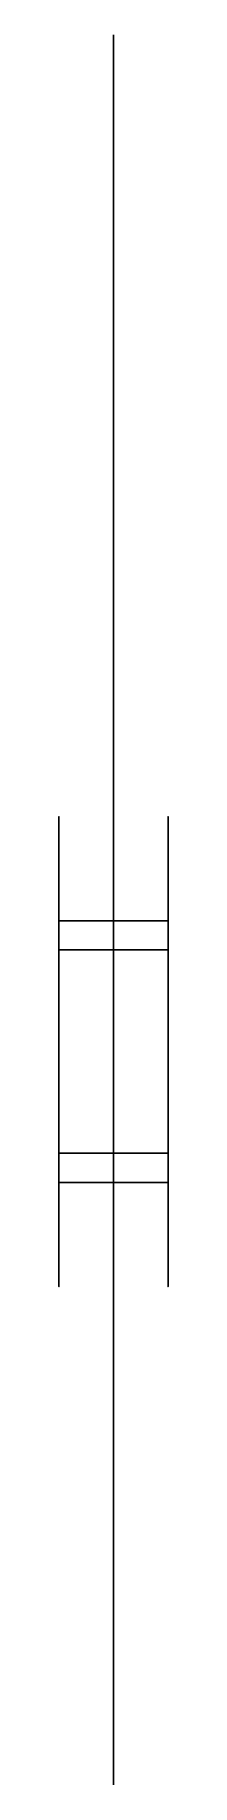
# Model space of a CAD drawing. Header units: millimetres. Extents: x -0.692 to -0.1, y 0.214 to 0.294.
# Drawn here: x -0.6922 to -0.6872, y 0.2137 to 0.2937 of the extents above; entities outside this region: 1.
import ezdxf

# ---------------------------------------------------------------- set-up
doc = ezdxf.new("R2010")
doc.units = ezdxf.units.MM
doc.layers.add('PERIFOREIGN+ 0', color=7, linetype='Continuous', plot=False)

msp = doc.modelspace()

# ---------------------------------------------------------------- linework, layer by layer
at = {"elevation": 2.505134}
for points in [[(-0.689687, 0.213679), (-0.689687, 0.293679)], [(-0.689687, 0.293679), (-0.689687, 0.213679)], [(-0.099687, 0.293679), (-0.099687, 0.213679)]]:
    msp.add_lwpolyline(points, dxfattribs=at)
at = {"layer": 'PERIFOREIGN+ 0', "color": 1, "extrusion": (1, 1.83697e-16, -1.12482e-32)}
for p, q in [((-0.692187, 0.253182, 2.44344), (-0.687187, 0.253182, 2.44344)), ((-0.692187, 0.253182, 2.425585), (-0.687187, 0.253182, 2.425585)), ((-0.692187, 0.253182, 2.393467), (-0.687187, 0.253182, 2.393467)), ((-0.692187, 0.253182, 2.375612), (-0.687187, 0.253182, 2.375612)), ((-0.692187, 0.253182, 2.343495), (-0.687187, 0.253182, 2.343495)), ((-0.692187, 0.253182, 2.32564), (-0.687187, 0.253182, 2.32564)), ((-0.692187, 0.253182, 2.293523), (-0.687187, 0.253182, 2.293523)), ((-0.692187, 0.253182, 2.275667), (-0.687187, 0.253182, 2.275667)), ((-0.692187, 0.253182, 2.093467), (-0.687187, 0.253182, 2.093467)), ((-0.692187, 0.253182, 2.075612), (-0.687187, 0.253182, 2.075612)), ((-0.692187, 0.253182, 2.043495), (-0.687187, 0.253182, 2.043495)), ((-0.692187, 0.253182, 2.02564), (-0.687187, 0.253182, 2.02564)), ((-0.692187, 0.253182, 1.993523), (-0.687187, 0.253182, 1.993523)), ((-0.692187, 0.253182, 1.975667), (-0.687187, 0.253182, 1.975667)), ((-0.692187, 0.253182, 1.793467), (-0.687187, 0.253182, 1.793467)), ((-0.692187, 0.253182, 1.775612), (-0.687187, 0.253182, 1.775612)), ((-0.692187, 0.253182, 1.743495), (-0.687187, 0.253182, 1.743495)), ((-0.692187, 0.253182, 1.72564), (-0.687187, 0.253182, 1.72564)), ((-0.692187, 0.253182, 1.693523), (-0.687187, 0.253182, 1.693523)), ((-0.692187, 0.253182, 1.675667), (-0.687187, 0.253182, 1.675667)), ((-0.692187, 0.253182, 1.493467), (-0.687187, 0.253182, 1.493467)), ((-0.692187, 0.253182, 1.475612), (-0.687187, 0.253182, 1.475612)), ((-0.692187, 0.253182, 1.443495), (-0.687187, 0.253182, 1.443495)), ((-0.692187, 0.253182, 1.42564), (-0.687187, 0.253182, 1.42564)), ((-0.692187, 0.253182, 1.393523), (-0.687187, 0.253182, 1.393523)), ((-0.692187, 0.253182, 1.375667), (-0.687187, 0.253182, 1.375667)), ((-0.692187, 0.253182, 1.194628), (-0.687187, 0.253182, 1.194628)), ((-0.692187, 0.253182, 1.176772), (-0.687187, 0.253182, 1.176772)), ((-0.692187, 0.253182, 1.144655), (-0.687187, 0.253182, 1.144655)), ((-0.692187, 0.253182, 1.1268), (-0.687187, 0.253182, 1.1268)), ((-0.692187, 0.253182, 1.094683), (-0.687187, 0.253182, 1.094683)), ((-0.692187, 0.253182, 1.076828), (-0.687187, 0.253182, 1.076828)), ((-0.692187, 0.253182, 0.894628), (-0.687187, 0.253182, 0.894628)), ((-0.692187, 0.253182, 0.876772), (-0.687187, 0.253182, 0.876772)), ((-0.692187, 0.253182, 0.844655), (-0.687187, 0.253182, 0.844655)), ((-0.692187, 0.253182, 0.8268), (-0.687187, 0.253182, 0.8268)), ((-0.692187, 0.253182, 0.794683), (-0.687187, 0.253182, 0.794683)), ((-0.692187, 0.253182, 0.776828), (-0.687187, 0.253182, 0.776828)), ((-0.692187, 0.253182, 0.594628), (-0.687187, 0.253182, 0.594628)), ((-0.692187, 0.253182, 0.576772), (-0.687187, 0.253182, 0.576772)), ((-0.692187, 0.253182, 0.544655), (-0.687187, 0.253182, 0.544655)), ((-0.692187, 0.253182, 0.5268), (-0.687187, 0.253182, 0.5268)), ((-0.692187, 0.253182, 0.494683), (-0.687187, 0.253182, 0.494683)), ((-0.692187, 0.253182, 0.476828), (-0.687187, 0.253182, 0.476828)), ((-0.692187, 0.253182, 0.294628), (-0.687187, 0.253182, 0.294628)), ((-0.692187, 0.253182, 0.276772), (-0.687187, 0.253182, 0.276772)), ((-0.692187, 0.253182, 0.244655), (-0.687187, 0.253182, 0.244655)), ((-0.692187, 0.253182, 0.2268), (-0.687187, 0.253182, 0.2268)), ((-0.692187, 0.253182, 0.194683), (-0.687187, 0.253182, 0.194683)), ((-0.692187, 0.253182, 0.176828), (-0.687187, 0.253182, 0.176828)), ((-0.692187, 0.253182, 2.14344), (-0.687187, 0.253182, 2.14344)), ((-0.692187, 0.253182, 2.125585), (-0.687187, 0.253182, 2.125585)), ((-0.692187, 0.253182, 1.84344), (-0.687187, 0.253182, 1.84344)), ((-0.692187, 0.253182, 1.825585), (-0.687187, 0.253182, 1.825585)), ((-0.692187, 0.253182, 1.54344), (-0.687187, 0.253182, 1.54344)), ((-0.692187, 0.253182, 1.525585), (-0.687187, 0.253182, 1.525585)), ((-0.692187, 0.253182, 1.2446), (-0.687187, 0.253182, 1.2446)), ((-0.692187, 0.253182, 1.226745), (-0.687187, 0.253182, 1.226745)), ((-0.692187, 0.253182, 0.9446), (-0.687187, 0.253182, 0.9446)), ((-0.692187, 0.253182, 0.926745), (-0.687187, 0.253182, 0.926745)), ((-0.692187, 0.253182, 0.6446), (-0.687187, 0.253182, 0.6446)), ((-0.692187, 0.253182, 0.626745), (-0.687187, 0.253182, 0.626745)), ((-0.692187, 0.253182, 0.3446), (-0.687187, 0.253182, 0.3446)), ((-0.692187, 0.253182, 0.326745), (-0.687187, 0.253182, 0.326745)), ((-0.692187, 0.251852, 2.452003), (-0.687187, 0.251852, 2.452003)), ((-0.692187, 0.251852, 2.445931), (-0.687187, 0.251852, 2.445931)), ((-0.692187, 0.251852, 2.423093), (-0.687187, 0.251852, 2.423093)), ((-0.692187, 0.251852, 2.417022), (-0.687187, 0.251852, 2.417022)), ((-0.692187, 0.251852, 2.40203), (-0.687187, 0.251852, 2.40203)), ((-0.692187, 0.251852, 2.395959), (-0.687187, 0.251852, 2.395959)), ((-0.692187, 0.251852, 2.373121), (-0.687187, 0.251852, 2.373121)), ((-0.692187, 0.251852, 2.367049), (-0.687187, 0.251852, 2.367049)), ((-0.692187, 0.251852, 2.352058), (-0.687187, 0.251852, 2.352058)), ((-0.692187, 0.251852, 2.345987), (-0.687187, 0.251852, 2.345987)), ((-0.692187, 0.251852, 2.323148), (-0.687187, 0.251852, 2.323148)), ((-0.692187, 0.251852, 2.317077), (-0.687187, 0.251852, 2.317077)), ((-0.692187, 0.251852, 2.302085), (-0.687187, 0.251852, 2.302085)), ((-0.692187, 0.251852, 2.296014), (-0.687187, 0.251852, 2.296014)), ((-0.692187, 0.251852, 2.273176), (-0.687187, 0.251852, 2.273176)), ((-0.692187, 0.251852, 2.267105), (-0.687187, 0.251852, 2.267105)), ((-0.692187, 0.251852, 2.10203), (-0.687187, 0.251852, 2.10203)), ((-0.692187, 0.251852, 2.095959), (-0.687187, 0.251852, 2.095959)), ((-0.692187, 0.251852, 2.073121), (-0.687187, 0.251852, 2.073121)), ((-0.692187, 0.251852, 2.067049), (-0.687187, 0.251852, 2.067049)), ((-0.692187, 0.251852, 2.052058), (-0.687187, 0.251852, 2.052058)), ((-0.692187, 0.251852, 2.045987), (-0.687187, 0.251852, 2.045987)), ((-0.692187, 0.251852, 2.023148), (-0.687187, 0.251852, 2.023148)), ((-0.692187, 0.251852, 2.017077), (-0.687187, 0.251852, 2.017077)), ((-0.692187, 0.251852, 2.002085), (-0.687187, 0.251852, 2.002085)), ((-0.692187, 0.251852, 1.996014), (-0.687187, 0.251852, 1.996014)), ((-0.692187, 0.251852, 1.973176), (-0.687187, 0.251852, 1.973176)), ((-0.692187, 0.251852, 1.967105), (-0.687187, 0.251852, 1.967105)), ((-0.692187, 0.251852, 1.80203), (-0.687187, 0.251852, 1.80203)), ((-0.692187, 0.251852, 1.795959), (-0.687187, 0.251852, 1.795959)), ((-0.692187, 0.251852, 1.773121), (-0.687187, 0.251852, 1.773121)), ((-0.692187, 0.251852, 1.767049), (-0.687187, 0.251852, 1.767049)), ((-0.692187, 0.251852, 1.752058), (-0.687187, 0.251852, 1.752058)), ((-0.692187, 0.251852, 1.745987), (-0.687187, 0.251852, 1.745987)), ((-0.692187, 0.251852, 1.723148), (-0.687187, 0.251852, 1.723148)), ((-0.692187, 0.251852, 1.717077), (-0.687187, 0.251852, 1.717077)), ((-0.692187, 0.251852, 1.702085), (-0.687187, 0.251852, 1.702085)), ((-0.692187, 0.251852, 1.696014), (-0.687187, 0.251852, 1.696014)), ((-0.692187, 0.251852, 1.673176), (-0.687187, 0.251852, 1.673176)), ((-0.692187, 0.251852, 1.667105), (-0.687187, 0.251852, 1.667105)), ((-0.692187, 0.251852, 1.50203), (-0.687187, 0.251852, 1.50203)), ((-0.692187, 0.251852, 1.495959), (-0.687187, 0.251852, 1.495959)), ((-0.692187, 0.251852, 1.473121), (-0.687187, 0.251852, 1.473121)), ((-0.692187, 0.251852, 1.467049), (-0.687187, 0.251852, 1.467049)), ((-0.692187, 0.251852, 1.452058), (-0.687187, 0.251852, 1.452058)), ((-0.692187, 0.251852, 1.445987), (-0.687187, 0.251852, 1.445987)), ((-0.692187, 0.251852, 1.423148), (-0.687187, 0.251852, 1.423148)), ((-0.692187, 0.251852, 1.417077), (-0.687187, 0.251852, 1.417077)), ((-0.692187, 0.251852, 1.402085), (-0.687187, 0.251852, 1.402085)), ((-0.692187, 0.251852, 1.396014), (-0.687187, 0.251852, 1.396014)), ((-0.692187, 0.251852, 1.373176), (-0.687187, 0.251852, 1.373176)), ((-0.692187, 0.251852, 1.367105), (-0.687187, 0.251852, 1.367105)), ((-0.692187, 0.251852, 1.20319), (-0.687187, 0.251852, 1.20319)), ((-0.692187, 0.251852, 1.197119), (-0.687187, 0.251852, 1.197119)), ((-0.692187, 0.251852, 1.174281), (-0.687187, 0.251852, 1.174281)), ((-0.692187, 0.251852, 1.16821), (-0.687187, 0.251852, 1.16821)), ((-0.692187, 0.251852, 1.153218), (-0.687187, 0.251852, 1.153218)), ((-0.692187, 0.251852, 1.147147), (-0.687187, 0.251852, 1.147147)), ((-0.692187, 0.251852, 1.124309), (-0.687187, 0.251852, 1.124309)), ((-0.692187, 0.251852, 1.118237), (-0.687187, 0.251852, 1.118237)), ((-0.692187, 0.251852, 1.103246), (-0.687187, 0.251852, 1.103246)), ((-0.692187, 0.251852, 1.097174), (-0.687187, 0.251852, 1.097174)), ((-0.692187, 0.251852, 1.074336), (-0.687187, 0.251852, 1.074336)), ((-0.692187, 0.251852, 1.068265), (-0.687187, 0.251852, 1.068265)), ((-0.692187, 0.251852, 0.90319), (-0.687187, 0.251852, 0.90319)), ((-0.692187, 0.251852, 0.897119), (-0.687187, 0.251852, 0.897119)), ((-0.692187, 0.251852, 0.874281), (-0.687187, 0.251852, 0.874281)), ((-0.692187, 0.251852, 0.86821), (-0.687187, 0.251852, 0.86821)), ((-0.692187, 0.251852, 0.853218), (-0.687187, 0.251852, 0.853218)), ((-0.692187, 0.251852, 0.847147), (-0.687187, 0.251852, 0.847147)), ((-0.692187, 0.251852, 0.824309), (-0.687187, 0.251852, 0.824309)), ((-0.692187, 0.251852, 0.818237), (-0.687187, 0.251852, 0.818237)), ((-0.692187, 0.251852, 0.803246), (-0.687187, 0.251852, 0.803246)), ((-0.692187, 0.251852, 0.797174), (-0.687187, 0.251852, 0.797174)), ((-0.692187, 0.251852, 0.774336), (-0.687187, 0.251852, 0.774336)), ((-0.692187, 0.251852, 0.768265), (-0.687187, 0.251852, 0.768265)), ((-0.692187, 0.251852, 0.60319), (-0.687187, 0.251852, 0.60319)), ((-0.692187, 0.251852, 0.597119), (-0.687187, 0.251852, 0.597119)), ((-0.692187, 0.251852, 0.574281), (-0.687187, 0.251852, 0.574281)), ((-0.692187, 0.251852, 0.56821), (-0.687187, 0.251852, 0.56821)), ((-0.692187, 0.251852, 0.553218), (-0.687187, 0.251852, 0.553218)), ((-0.692187, 0.251852, 0.547147), (-0.687187, 0.251852, 0.547147)), ((-0.692187, 0.251852, 0.524309), (-0.687187, 0.251852, 0.524309)), ((-0.692187, 0.251852, 0.518237), (-0.687187, 0.251852, 0.518237)), ((-0.692187, 0.251852, 0.503246), (-0.687187, 0.251852, 0.503246)), ((-0.692187, 0.251852, 0.497174), (-0.687187, 0.251852, 0.497174)), ((-0.692187, 0.251852, 0.474336), (-0.687187, 0.251852, 0.474336)), ((-0.692187, 0.251852, 0.468265), (-0.687187, 0.251852, 0.468265)), ((-0.692187, 0.251852, 0.30319), (-0.687187, 0.251852, 0.30319)), ((-0.692187, 0.251852, 0.297119), (-0.687187, 0.251852, 0.297119)), ((-0.692187, 0.251852, 0.274281), (-0.687187, 0.251852, 0.274281)), ((-0.692187, 0.251852, 0.26821), (-0.687187, 0.251852, 0.26821)), ((-0.692187, 0.251852, 0.253218), (-0.687187, 0.251852, 0.253218)), ((-0.692187, 0.251852, 0.247147), (-0.687187, 0.251852, 0.247147)), ((-0.692187, 0.251852, 0.224309), (-0.687187, 0.251852, 0.224309)), ((-0.692187, 0.251852, 0.218237), (-0.687187, 0.251852, 0.218237)), ((-0.692187, 0.251852, 0.203246), (-0.687187, 0.251852, 0.203246)), ((-0.692187, 0.251852, 0.197174), (-0.687187, 0.251852, 0.197174)), ((-0.692187, 0.251852, 0.174336), (-0.687187, 0.251852, 0.174336)), ((-0.692187, 0.251852, 0.168265), (-0.687187, 0.251852, 0.168265)), ((-0.692187, 0.251852, 2.152003), (-0.687187, 0.251852, 2.152003)), ((-0.692187, 0.251852, 2.145931), (-0.687187, 0.251852, 2.145931)), ((-0.692187, 0.251852, 2.123093), (-0.687187, 0.251852, 2.123093)), ((-0.692187, 0.251852, 2.117022), (-0.687187, 0.251852, 2.117022)), ((-0.692187, 0.251852, 1.852003), (-0.687187, 0.251852, 1.852003)), ((-0.692187, 0.251852, 1.845931), (-0.687187, 0.251852, 1.845931)), ((-0.692187, 0.251852, 1.823093), (-0.687187, 0.251852, 1.823093)), ((-0.692187, 0.251852, 1.817022), (-0.687187, 0.251852, 1.817022)), ((-0.692187, 0.251852, 1.552003), (-0.687187, 0.251852, 1.552003)), ((-0.692187, 0.251852, 1.545931), (-0.687187, 0.251852, 1.545931)), ((-0.692187, 0.251852, 1.523093), (-0.687187, 0.251852, 1.523093)), ((-0.692187, 0.251852, 1.517022), (-0.687187, 0.251852, 1.517022)), ((-0.692187, 0.251852, 1.253163), (-0.687187, 0.251852, 1.253163)), ((-0.692187, 0.251852, 1.247092), (-0.687187, 0.251852, 1.247092)), ((-0.692187, 0.251852, 1.224253), (-0.687187, 0.251852, 1.224253)), ((-0.692187, 0.251852, 1.218182), (-0.687187, 0.251852, 1.218182)), ((-0.692187, 0.251852, 0.953163), (-0.687187, 0.251852, 0.953163)), ((-0.692187, 0.251852, 0.947092), (-0.687187, 0.251852, 0.947092)), ((-0.692187, 0.251852, 0.924253), (-0.687187, 0.251852, 0.924253)), ((-0.692187, 0.251852, 0.918182), (-0.687187, 0.251852, 0.918182)), ((-0.692187, 0.251852, 0.653163), (-0.687187, 0.251852, 0.653163)), ((-0.692187, 0.251852, 0.647092), (-0.687187, 0.251852, 0.647092)), ((-0.692187, 0.251852, 0.624253), (-0.687187, 0.251852, 0.624253)), ((-0.692187, 0.251852, 0.618182), (-0.687187, 0.251852, 0.618182)), ((-0.692187, 0.251852, 0.353163), (-0.687187, 0.251852, 0.353163)), ((-0.692187, 0.251852, 0.347092), (-0.687187, 0.251852, 0.347092)), ((-0.692187, 0.251852, 0.324253), (-0.687187, 0.251852, 0.324253)), ((-0.692187, 0.251852, 0.318182), (-0.687187, 0.251852, 0.318182)), ((-0.692187, 0.242557, 2.452003), (-0.687187, 0.242557, 2.452003)), ((-0.692187, 0.242557, 2.417022), (-0.687187, 0.242557, 2.417022)), ((-0.692187, 0.242557, 2.423093), (-0.687187, 0.242557, 2.423093)), ((-0.692187, 0.242557, 2.445931), (-0.687187, 0.242557, 2.445931)), ((-0.692187, 0.242557, 2.40203), (-0.687187, 0.242557, 2.40203)), ((-0.692187, 0.242557, 2.367049), (-0.687187, 0.242557, 2.367049)), ((-0.692187, 0.242557, 2.373121), (-0.687187, 0.242557, 2.373121)), ((-0.692187, 0.242557, 2.395959), (-0.687187, 0.242557, 2.395959)), ((-0.692187, 0.242557, 2.352058), (-0.687187, 0.242557, 2.352058)), ((-0.692187, 0.242557, 2.317077), (-0.687187, 0.242557, 2.317077)), ((-0.692187, 0.242557, 2.323148), (-0.687187, 0.242557, 2.323148)), ((-0.692187, 0.242557, 2.345987), (-0.687187, 0.242557, 2.345987)), ((-0.692187, 0.242557, 2.302085), (-0.687187, 0.242557, 2.302085)), ((-0.692187, 0.242557, 2.267105), (-0.687187, 0.242557, 2.267105)), ((-0.692187, 0.242557, 2.273176), (-0.687187, 0.242557, 2.273176)), ((-0.692187, 0.242557, 2.296014), (-0.687187, 0.242557, 2.296014)), ((-0.692187, 0.242557, 2.10203), (-0.687187, 0.242557, 2.10203)), ((-0.692187, 0.242557, 2.067049), (-0.687187, 0.242557, 2.067049)), ((-0.692187, 0.242557, 2.073121), (-0.687187, 0.242557, 2.073121)), ((-0.692187, 0.242557, 2.095959), (-0.687187, 0.242557, 2.095959)), ((-0.692187, 0.242557, 2.052058), (-0.687187, 0.242557, 2.052058)), ((-0.692187, 0.242557, 2.017077), (-0.687187, 0.242557, 2.017077)), ((-0.692187, 0.242557, 2.023148), (-0.687187, 0.242557, 2.023148)), ((-0.692187, 0.242557, 2.045987), (-0.687187, 0.242557, 2.045987)), ((-0.692187, 0.242557, 2.002085), (-0.687187, 0.242557, 2.002085)), ((-0.692187, 0.242557, 1.967105), (-0.687187, 0.242557, 1.967105)), ((-0.692187, 0.242557, 1.973176), (-0.687187, 0.242557, 1.973176)), ((-0.692187, 0.242557, 1.996014), (-0.687187, 0.242557, 1.996014)), ((-0.692187, 0.242557, 1.80203), (-0.687187, 0.242557, 1.80203)), ((-0.692187, 0.242557, 1.767049), (-0.687187, 0.242557, 1.767049)), ((-0.692187, 0.242557, 1.773121), (-0.687187, 0.242557, 1.773121)), ((-0.692187, 0.242557, 1.795959), (-0.687187, 0.242557, 1.795959)), ((-0.692187, 0.242557, 1.752058), (-0.687187, 0.242557, 1.752058)), ((-0.692187, 0.242557, 1.717077), (-0.687187, 0.242557, 1.717077)), ((-0.692187, 0.242557, 1.723148), (-0.687187, 0.242557, 1.723148)), ((-0.692187, 0.242557, 1.745987), (-0.687187, 0.242557, 1.745987)), ((-0.692187, 0.242557, 1.702085), (-0.687187, 0.242557, 1.702085)), ((-0.692187, 0.242557, 1.667105), (-0.687187, 0.242557, 1.667105)), ((-0.692187, 0.242557, 1.673176), (-0.687187, 0.242557, 1.673176)), ((-0.692187, 0.242557, 1.696014), (-0.687187, 0.242557, 1.696014)), ((-0.692187, 0.242557, 1.50203), (-0.687187, 0.242557, 1.50203)), ((-0.692187, 0.242557, 1.467049), (-0.687187, 0.242557, 1.467049)), ((-0.692187, 0.242557, 1.473121), (-0.687187, 0.242557, 1.473121)), ((-0.692187, 0.242557, 1.495959), (-0.687187, 0.242557, 1.495959)), ((-0.692187, 0.242557, 1.452058), (-0.687187, 0.242557, 1.452058)), ((-0.692187, 0.242557, 1.417077), (-0.687187, 0.242557, 1.417077)), ((-0.692187, 0.242557, 1.423148), (-0.687187, 0.242557, 1.423148)), ((-0.692187, 0.242557, 1.445987), (-0.687187, 0.242557, 1.445987)), ((-0.692187, 0.242557, 1.402085), (-0.687187, 0.242557, 1.402085)), ((-0.692187, 0.242557, 1.367105), (-0.687187, 0.242557, 1.367105)), ((-0.692187, 0.242557, 1.373176), (-0.687187, 0.242557, 1.373176)), ((-0.692187, 0.242557, 1.396014), (-0.687187, 0.242557, 1.396014)), ((-0.692187, 0.242557, 1.20319), (-0.687187, 0.242557, 1.20319)), ((-0.692187, 0.242557, 1.16821), (-0.687187, 0.242557, 1.16821)), ((-0.692187, 0.242557, 1.174281), (-0.687187, 0.242557, 1.174281)), ((-0.692187, 0.242557, 1.197119), (-0.687187, 0.242557, 1.197119)), ((-0.692187, 0.242557, 1.153218), (-0.687187, 0.242557, 1.153218)), ((-0.692187, 0.242557, 1.118237), (-0.687187, 0.242557, 1.118237)), ((-0.692187, 0.242557, 1.124309), (-0.687187, 0.242557, 1.124309)), ((-0.692187, 0.242557, 1.147147), (-0.687187, 0.242557, 1.147147)), ((-0.692187, 0.242557, 1.103246), (-0.687187, 0.242557, 1.103246)), ((-0.692187, 0.242557, 1.068265), (-0.687187, 0.242557, 1.068265)), ((-0.692187, 0.242557, 1.074336), (-0.687187, 0.242557, 1.074336)), ((-0.692187, 0.242557, 1.097174), (-0.687187, 0.242557, 1.097174)), ((-0.692187, 0.242557, 0.90319), (-0.687187, 0.242557, 0.90319)), ((-0.692187, 0.242557, 0.86821), (-0.687187, 0.242557, 0.86821)), ((-0.692187, 0.242557, 0.874281), (-0.687187, 0.242557, 0.874281)), ((-0.692187, 0.242557, 0.897119), (-0.687187, 0.242557, 0.897119)), ((-0.692187, 0.242557, 0.853218), (-0.687187, 0.242557, 0.853218)), ((-0.692187, 0.242557, 0.818237), (-0.687187, 0.242557, 0.818237)), ((-0.692187, 0.242557, 0.824309), (-0.687187, 0.242557, 0.824309)), ((-0.692187, 0.242557, 0.847147), (-0.687187, 0.242557, 0.847147)), ((-0.692187, 0.242557, 0.803246), (-0.687187, 0.242557, 0.803246)), ((-0.692187, 0.242557, 0.768265), (-0.687187, 0.242557, 0.768265)), ((-0.692187, 0.242557, 0.774336), (-0.687187, 0.242557, 0.774336)), ((-0.692187, 0.242557, 0.797174), (-0.687187, 0.242557, 0.797174)), ((-0.692187, 0.242557, 0.60319), (-0.687187, 0.242557, 0.60319)), ((-0.692187, 0.242557, 0.56821), (-0.687187, 0.242557, 0.56821)), ((-0.692187, 0.242557, 0.574281), (-0.687187, 0.242557, 0.574281)), ((-0.692187, 0.242557, 0.597119), (-0.687187, 0.242557, 0.597119)), ((-0.692187, 0.242557, 0.553218), (-0.687187, 0.242557, 0.553218)), ((-0.692187, 0.242557, 0.518237), (-0.687187, 0.242557, 0.518237)), ((-0.692187, 0.242557, 0.524309), (-0.687187, 0.242557, 0.524309)), ((-0.692187, 0.242557, 0.547147), (-0.687187, 0.242557, 0.547147)), ((-0.692187, 0.242557, 0.503246), (-0.687187, 0.242557, 0.503246)), ((-0.692187, 0.242557, 0.468265), (-0.687187, 0.242557, 0.468265)), ((-0.692187, 0.242557, 0.474336), (-0.687187, 0.242557, 0.474336)), ((-0.692187, 0.242557, 0.497174), (-0.687187, 0.242557, 0.497174)), ((-0.692187, 0.242557, 0.30319), (-0.687187, 0.242557, 0.30319)), ((-0.692187, 0.242557, 0.26821), (-0.687187, 0.242557, 0.26821)), ((-0.692187, 0.242557, 0.274281), (-0.687187, 0.242557, 0.274281)), ((-0.692187, 0.242557, 0.297119), (-0.687187, 0.242557, 0.297119)), ((-0.692187, 0.242557, 0.253218), (-0.687187, 0.242557, 0.253218)), ((-0.692187, 0.242557, 0.218237), (-0.687187, 0.242557, 0.218237)), ((-0.692187, 0.242557, 0.224309), (-0.687187, 0.242557, 0.224309)), ((-0.692187, 0.242557, 0.247147), (-0.687187, 0.242557, 0.247147)), ((-0.692187, 0.242557, 0.203246), (-0.687187, 0.242557, 0.203246)), ((-0.692187, 0.242557, 0.168265), (-0.687187, 0.242557, 0.168265)), ((-0.692187, 0.242557, 0.174336), (-0.687187, 0.242557, 0.174336)), ((-0.692187, 0.242557, 0.197174), (-0.687187, 0.242557, 0.197174)), ((-0.692187, 0.242557, 2.152003), (-0.687187, 0.242557, 2.152003)), ((-0.692187, 0.242557, 2.117022), (-0.687187, 0.242557, 2.117022)), ((-0.692187, 0.242557, 2.123093), (-0.687187, 0.242557, 2.123093)), ((-0.692187, 0.242557, 2.145931), (-0.687187, 0.242557, 2.145931)), ((-0.692187, 0.242557, 1.852003), (-0.687187, 0.242557, 1.852003)), ((-0.692187, 0.242557, 1.817022), (-0.687187, 0.242557, 1.817022)), ((-0.692187, 0.242557, 1.823093), (-0.687187, 0.242557, 1.823093)), ((-0.692187, 0.242557, 1.845931), (-0.687187, 0.242557, 1.845931)), ((-0.692187, 0.242557, 1.552003), (-0.687187, 0.242557, 1.552003)), ((-0.692187, 0.242557, 1.517022), (-0.687187, 0.242557, 1.517022)), ((-0.692187, 0.242557, 1.523093), (-0.687187, 0.242557, 1.523093)), ((-0.692187, 0.242557, 1.545931), (-0.687187, 0.242557, 1.545931)), ((-0.692187, 0.242557, 1.253163), (-0.687187, 0.242557, 1.253163)), ((-0.692187, 0.242557, 1.218182), (-0.687187, 0.242557, 1.218182)), ((-0.692187, 0.242557, 1.224253), (-0.687187, 0.242557, 1.224253)), ((-0.692187, 0.242557, 1.247092), (-0.687187, 0.242557, 1.247092)), ((-0.692187, 0.242557, 0.953163), (-0.687187, 0.242557, 0.953163)), ((-0.692187, 0.242557, 0.918182), (-0.687187, 0.242557, 0.918182)), ((-0.692187, 0.242557, 0.924253), (-0.687187, 0.242557, 0.924253)), ((-0.692187, 0.242557, 0.947092), (-0.687187, 0.242557, 0.947092)), ((-0.692187, 0.242557, 0.653163), (-0.687187, 0.242557, 0.653163)), ((-0.692187, 0.242557, 0.618182), (-0.687187, 0.242557, 0.618182)), ((-0.692187, 0.242557, 0.624253), (-0.687187, 0.242557, 0.624253)), ((-0.692187, 0.242557, 0.647092), (-0.687187, 0.242557, 0.647092)), ((-0.692187, 0.242557, 0.353163), (-0.687187, 0.242557, 0.353163)), ((-0.692187, 0.242557, 0.318182), (-0.687187, 0.242557, 0.318182)), ((-0.692187, 0.242557, 0.324253), (-0.687187, 0.242557, 0.324253)), ((-0.692187, 0.242557, 0.347092), (-0.687187, 0.242557, 0.347092)), ((-0.692187, 0.241227, 2.425585), (-0.687187, 0.241227, 2.425585)), ((-0.692187, 0.241227, 2.44344), (-0.687187, 0.241227, 2.44344)), ((-0.692187, 0.241227, 2.375612), (-0.687187, 0.241227, 2.375612)), ((-0.692187, 0.241227, 2.393467), (-0.687187, 0.241227, 2.393467)), ((-0.692187, 0.241227, 2.32564), (-0.687187, 0.241227, 2.32564)), ((-0.692187, 0.241227, 2.343495), (-0.687187, 0.241227, 2.343495)), ((-0.692187, 0.241227, 2.275667), (-0.687187, 0.241227, 2.275667)), ((-0.692187, 0.241227, 2.293523), (-0.687187, 0.241227, 2.293523)), ((-0.692187, 0.241227, 2.075612), (-0.687187, 0.241227, 2.075612)), ((-0.692187, 0.241227, 2.093467), (-0.687187, 0.241227, 2.093467)), ((-0.692187, 0.241227, 2.02564), (-0.687187, 0.241227, 2.02564)), ((-0.692187, 0.241227, 2.043495), (-0.687187, 0.241227, 2.043495)), ((-0.692187, 0.241227, 1.975667), (-0.687187, 0.241227, 1.975667)), ((-0.692187, 0.241227, 1.993523), (-0.687187, 0.241227, 1.993523)), ((-0.692187, 0.241227, 1.775612), (-0.687187, 0.241227, 1.775612)), ((-0.692187, 0.241227, 1.793467), (-0.687187, 0.241227, 1.793467)), ((-0.692187, 0.241227, 1.72564), (-0.687187, 0.241227, 1.72564)), ((-0.692187, 0.241227, 1.743495), (-0.687187, 0.241227, 1.743495)), ((-0.692187, 0.241227, 1.675667), (-0.687187, 0.241227, 1.675667)), ((-0.692187, 0.241227, 1.693523), (-0.687187, 0.241227, 1.693523)), ((-0.692187, 0.241227, 1.475612), (-0.687187, 0.241227, 1.475612)), ((-0.692187, 0.241227, 1.493467), (-0.687187, 0.241227, 1.493467)), ((-0.692187, 0.241227, 1.42564), (-0.687187, 0.241227, 1.42564)), ((-0.692187, 0.241227, 1.443495), (-0.687187, 0.241227, 1.443495)), ((-0.692187, 0.241227, 1.375667), (-0.687187, 0.241227, 1.375667)), ((-0.692187, 0.241227, 1.393523), (-0.687187, 0.241227, 1.393523)), ((-0.692187, 0.241227, 1.176772), (-0.687187, 0.241227, 1.176772)), ((-0.692187, 0.241227, 1.194628), (-0.687187, 0.241227, 1.194628)), ((-0.692187, 0.241227, 1.1268), (-0.687187, 0.241227, 1.1268)), ((-0.692187, 0.241227, 1.144655), (-0.687187, 0.241227, 1.144655)), ((-0.692187, 0.241227, 1.076828), (-0.687187, 0.241227, 1.076828)), ((-0.692187, 0.241227, 1.094683), (-0.687187, 0.241227, 1.094683)), ((-0.692187, 0.241227, 0.876772), (-0.687187, 0.241227, 0.876772)), ((-0.692187, 0.241227, 0.894628), (-0.687187, 0.241227, 0.894628)), ((-0.692187, 0.241227, 0.8268), (-0.687187, 0.241227, 0.8268)), ((-0.692187, 0.241227, 0.844655), (-0.687187, 0.241227, 0.844655)), ((-0.692187, 0.241227, 0.776828), (-0.687187, 0.241227, 0.776828)), ((-0.692187, 0.241227, 0.794683), (-0.687187, 0.241227, 0.794683)), ((-0.692187, 0.241227, 0.576772), (-0.687187, 0.241227, 0.576772)), ((-0.692187, 0.241227, 0.594628), (-0.687187, 0.241227, 0.594628)), ((-0.692187, 0.241227, 0.5268), (-0.687187, 0.241227, 0.5268)), ((-0.692187, 0.241227, 0.544655), (-0.687187, 0.241227, 0.544655)), ((-0.692187, 0.241227, 0.476828), (-0.687187, 0.241227, 0.476828)), ((-0.692187, 0.241227, 0.494683), (-0.687187, 0.241227, 0.494683)), ((-0.692187, 0.241227, 0.276772), (-0.687187, 0.241227, 0.276772)), ((-0.692187, 0.241227, 0.294628), (-0.687187, 0.241227, 0.294628)), ((-0.692187, 0.241227, 0.2268), (-0.687187, 0.241227, 0.2268)), ((-0.692187, 0.241227, 0.244655), (-0.687187, 0.241227, 0.244655)), ((-0.692187, 0.241227, 0.176828), (-0.687187, 0.241227, 0.176828)), ((-0.692187, 0.241227, 0.194683), (-0.687187, 0.241227, 0.194683)), ((-0.692187, 0.241227, 2.125585), (-0.687187, 0.241227, 2.125585)), ((-0.692187, 0.241227, 2.14344), (-0.687187, 0.241227, 2.14344)), ((-0.692187, 0.241227, 1.825585), (-0.687187, 0.241227, 1.825585)), ((-0.692187, 0.241227, 1.84344), (-0.687187, 0.241227, 1.84344)), ((-0.692187, 0.241227, 1.525585), (-0.687187, 0.241227, 1.525585)), ((-0.692187, 0.241227, 1.54344), (-0.687187, 0.241227, 1.54344)), ((-0.692187, 0.241227, 1.226745), (-0.687187, 0.241227, 1.226745)), ((-0.692187, 0.241227, 1.2446), (-0.687187, 0.241227, 1.2446)), ((-0.692187, 0.241227, 0.926745), (-0.687187, 0.241227, 0.926745)), ((-0.692187, 0.241227, 0.9446), (-0.687187, 0.241227, 0.9446)), ((-0.692187, 0.241227, 0.626745), (-0.687187, 0.241227, 0.626745)), ((-0.692187, 0.241227, 0.6446), (-0.687187, 0.241227, 0.6446)), ((-0.692187, 0.241227, 0.326745), (-0.687187, 0.241227, 0.326745)), ((-0.692187, 0.241227, 0.3446), (-0.687187, 0.241227, 0.3446))]:
    msp.add_line(p, q, dxfattribs=at)
for points, elevation in [([(0.251852, 2.417022), (0.242557, 2.417022), (0.242557, 2.423093, 0.250233), (0.241227, 2.425585, -0.533898), (0.241227, 2.44344, 0.250233), (0.242557, 2.445931), (0.242557, 2.452003), (0.251852, 2.452003), (0.251852, 2.445931, 0.250233), (0.253182, 2.44344, -0.533898), (0.253182, 2.425585, 0.250233), (0.251852, 2.423093)], -0.692187), ([(0.251852, 2.367049), (0.242557, 2.367049), (0.242557, 2.373121, 0.250233), (0.241227, 2.375612, -0.533898), (0.241227, 2.393467, 0.250233), (0.242557, 2.395959), (0.242557, 2.40203), (0.251852, 2.40203), (0.251852, 2.395959, 0.250233), (0.253182, 2.393467, -0.533898), (0.253182, 2.375612, 0.250233), (0.251852, 2.373121)], -0.692187), ([(0.251852, 2.317077), (0.242557, 2.317077), (0.242557, 2.323148, 0.250233), (0.241227, 2.32564, -0.533898), (0.241227, 2.343495, 0.250233), (0.242557, 2.345987), (0.242557, 2.352058), (0.251852, 2.352058), (0.251852, 2.345987, 0.250233), (0.253182, 2.343495, -0.533898), (0.253182, 2.32564, 0.250233), (0.251852, 2.323148)], -0.692187), ([(0.251852, 2.267105), (0.242557, 2.267105), (0.242557, 2.273176, 0.250233), (0.241227, 2.275667, -0.533898), (0.241227, 2.293523, 0.250233), (0.242557, 2.296014), (0.242557, 2.302085), (0.251852, 2.302085), (0.251852, 2.296014, 0.250233), (0.253182, 2.293523, -0.533898), (0.253182, 2.275667, 0.250233), (0.251852, 2.273176)], -0.692187), ([(0.251852, 2.067049), (0.242557, 2.067049), (0.242557, 2.073121, 0.250233), (0.241227, 2.075612, -0.533898), (0.241227, 2.093467, 0.250233), (0.242557, 2.095959), (0.242557, 2.10203), (0.251852, 2.10203), (0.251852, 2.095959, 0.250233), (0.253182, 2.093467, -0.533898), (0.253182, 2.075612, 0.250233), (0.251852, 2.073121)], -0.692187), ([(0.251852, 2.017077), (0.242557, 2.017077), (0.242557, 2.023148, 0.250233), (0.241227, 2.02564, -0.533898), (0.241227, 2.043495, 0.250233), (0.242557, 2.045987), (0.242557, 2.052058), (0.251852, 2.052058), (0.251852, 2.045987, 0.250233), (0.253182, 2.043495, -0.533898), (0.253182, 2.02564, 0.250233), (0.251852, 2.023148)], -0.692187), ([(0.251852, 1.967105), (0.242557, 1.967105), (0.242557, 1.973176, 0.250233), (0.241227, 1.975667, -0.533898), (0.241227, 1.993523, 0.250233), (0.242557, 1.996014), (0.242557, 2.002085), (0.251852, 2.002085), (0.251852, 1.996014, 0.250233), (0.253182, 1.993523, -0.533898), (0.253182, 1.975667, 0.250233), (0.251852, 1.973176)], -0.692187), ([(0.251852, 1.767049), (0.242557, 1.767049), (0.242557, 1.773121, 0.250233), (0.241227, 1.775612, -0.533898), (0.241227, 1.793467, 0.250233), (0.242557, 1.795959), (0.242557, 1.80203), (0.251852, 1.80203), (0.251852, 1.795959, 0.250233), (0.253182, 1.793467, -0.533898), (0.253182, 1.775612, 0.250233), (0.251852, 1.773121)], -0.692187), ([(0.251852, 1.717077), (0.242557, 1.717077), (0.242557, 1.723148, 0.250233), (0.241227, 1.72564, -0.533898), (0.241227, 1.743495, 0.250233), (0.242557, 1.745987), (0.242557, 1.752058), (0.251852, 1.752058), (0.251852, 1.745987, 0.250233), (0.253182, 1.743495, -0.533898), (0.253182, 1.72564, 0.250233), (0.251852, 1.723148)], -0.692187), ([(0.251852, 1.667105), (0.242557, 1.667105), (0.242557, 1.673176, 0.250233), (0.241227, 1.675667, -0.533898), (0.241227, 1.693523, 0.250233), (0.242557, 1.696014), (0.242557, 1.702085), (0.251852, 1.702085), (0.251852, 1.696014, 0.250233), (0.253182, 1.693523, -0.533898), (0.253182, 1.675667, 0.250233), (0.251852, 1.673176)], -0.692187), ([(0.251852, 1.467049), (0.242557, 1.467049), (0.242557, 1.473121, 0.250233), (0.241227, 1.475612, -0.533898), (0.241227, 1.493467, 0.250233), (0.242557, 1.495959), (0.242557, 1.50203), (0.251852, 1.50203), (0.251852, 1.495959, 0.250233), (0.253182, 1.493467, -0.533898), (0.253182, 1.475612, 0.250233), (0.251852, 1.473121)], -0.692187), ([(0.251852, 1.417077), (0.242557, 1.417077), (0.242557, 1.423148, 0.250233), (0.241227, 1.42564, -0.533898), (0.241227, 1.443495, 0.250233), (0.242557, 1.445987), (0.242557, 1.452058), (0.251852, 1.452058), (0.251852, 1.445987, 0.250233), (0.253182, 1.443495, -0.533898), (0.253182, 1.42564, 0.250233), (0.251852, 1.423148)], -0.692187), ([(0.251852, 1.367105), (0.242557, 1.367105), (0.242557, 1.373176, 0.250233), (0.241227, 1.375667, -0.533898), (0.241227, 1.393523, 0.250233), (0.242557, 1.396014), (0.242557, 1.402085), (0.251852, 1.402085), (0.251852, 1.396014, 0.250233), (0.253182, 1.393523, -0.533898), (0.253182, 1.375667, 0.250233), (0.251852, 1.373176)], -0.692187), ([(0.251852, 1.16821), (0.242557, 1.16821), (0.242557, 1.174281, 0.250233), (0.241227, 1.176772, -0.533898), (0.241227, 1.194628, 0.250233), (0.242557, 1.197119), (0.242557, 1.20319), (0.251852, 1.20319), (0.251852, 1.197119, 0.250233), (0.253182, 1.194628, -0.533898), (0.253182, 1.176772, 0.250233), (0.251852, 1.174281)], -0.692187), ([(0.251852, 1.118237), (0.242557, 1.118237), (0.242557, 1.124309, 0.250233), (0.241227, 1.1268, -0.533898), (0.241227, 1.144655, 0.250233), (0.242557, 1.147147), (0.242557, 1.153218), (0.251852, 1.153218), (0.251852, 1.147147, 0.250233), (0.253182, 1.144655, -0.533898), (0.253182, 1.1268, 0.250233), (0.251852, 1.124309)], -0.692187), ([(0.251852, 1.068265), (0.242557, 1.068265), (0.242557, 1.074336, 0.250233), (0.241227, 1.076828, -0.533898), (0.241227, 1.094683, 0.250233), (0.242557, 1.097174), (0.242557, 1.103246), (0.251852, 1.103246), (0.251852, 1.097174, 0.250233), (0.253182, 1.094683, -0.533898), (0.253182, 1.076828, 0.250233), (0.251852, 1.074336)], -0.692187), ([(0.251852, 0.86821), (0.242557, 0.86821), (0.242557, 0.874281, 0.250233), (0.241227, 0.876772, -0.533898), (0.241227, 0.894628, 0.250233), (0.242557, 0.897119), (0.242557, 0.90319), (0.251852, 0.90319), (0.251852, 0.897119, 0.250233), (0.253182, 0.894628, -0.533898), (0.253182, 0.876772, 0.250233), (0.251852, 0.874281)], -0.692187), ([(0.251852, 0.818237), (0.242557, 0.818237), (0.242557, 0.824309, 0.250233), (0.241227, 0.8268, -0.533898), (0.241227, 0.844655, 0.250233), (0.242557, 0.847147), (0.242557, 0.853218), (0.251852, 0.853218), (0.251852, 0.847147, 0.250233), (0.253182, 0.844655, -0.533898), (0.253182, 0.8268, 0.250233), (0.251852, 0.824309)], -0.692187), ([(0.251852, 0.768265), (0.242557, 0.768265), (0.242557, 0.774336, 0.250233), (0.241227, 0.776828, -0.533898), (0.241227, 0.794683, 0.250233), (0.242557, 0.797174), (0.242557, 0.803246), (0.251852, 0.803246), (0.251852, 0.797174, 0.250233), (0.253182, 0.794683, -0.533898), (0.253182, 0.776828, 0.250233), (0.251852, 0.774336)], -0.692187), ([(0.251852, 0.56821), (0.242557, 0.56821), (0.242557, 0.574281, 0.250233), (0.241227, 0.576772, -0.533898), (0.241227, 0.594628, 0.250233), (0.242557, 0.597119), (0.242557, 0.60319), (0.251852, 0.60319), (0.251852, 0.597119, 0.250233), (0.253182, 0.594628, -0.533898), (0.253182, 0.576772, 0.250233), (0.251852, 0.574281)], -0.692187), ([(0.251852, 0.518237), (0.242557, 0.518237), (0.242557, 0.524309, 0.250233), (0.241227, 0.5268, -0.533898), (0.241227, 0.544655, 0.250233), (0.242557, 0.547147), (0.242557, 0.553218), (0.251852, 0.553218), (0.251852, 0.547147, 0.250233), (0.253182, 0.544655, -0.533898), (0.253182, 0.5268, 0.250233), (0.251852, 0.524309)], -0.692187), ([(0.251852, 0.468265), (0.242557, 0.468265), (0.242557, 0.474336, 0.250233), (0.241227, 0.476828, -0.533898), (0.241227, 0.494683, 0.250233), (0.242557, 0.497174), (0.242557, 0.503246), (0.251852, 0.503246), (0.251852, 0.497174, 0.250233), (0.253182, 0.494683, -0.533898), (0.253182, 0.476828, 0.250233), (0.251852, 0.474336)], -0.692187), ([(0.251852, 0.26821), (0.242557, 0.26821), (0.242557, 0.274281, 0.250233), (0.241227, 0.276772, -0.533898), (0.241227, 0.294628, 0.250233), (0.242557, 0.297119), (0.242557, 0.30319), (0.251852, 0.30319), (0.251852, 0.297119, 0.250233), (0.253182, 0.294628, -0.533898), (0.253182, 0.276772, 0.250233), (0.251852, 0.274281)], -0.692187), ([(0.251852, 0.218237), (0.242557, 0.218237), (0.242557, 0.224309, 0.250233), (0.241227, 0.2268, -0.533898), (0.241227, 0.244655, 0.250233), (0.242557, 0.247147), (0.242557, 0.253218), (0.251852, 0.253218), (0.251852, 0.247147, 0.250233), (0.253182, 0.244655, -0.533898), (0.253182, 0.2268, 0.250233), (0.251852, 0.224309)], -0.692187), ([(0.251852, 0.168265), (0.242557, 0.168265), (0.242557, 0.174336, 0.250233), (0.241227, 0.176828, -0.533898), (0.241227, 0.194683, 0.250233), (0.242557, 0.197174), (0.242557, 0.203246), (0.251852, 0.203246), (0.251852, 0.197174, 0.250233), (0.253182, 0.194683, -0.533898), (0.253182, 0.176828, 0.250233), (0.251852, 0.174336)], -0.692187), ([(0.251852, 2.117022), (0.242557, 2.117022), (0.242557, 2.123093, 0.250233), (0.241227, 2.125585, -0.533898), (0.241227, 2.14344, 0.250233), (0.242557, 2.145931), (0.242557, 2.152003), (0.251852, 2.152003), (0.251852, 2.145931, 0.250233), (0.253182, 2.14344, -0.533898), (0.253182, 2.125585, 0.250233), (0.251852, 2.123093)], -0.692187), ([(0.251852, 1.817022), (0.242557, 1.817022), (0.242557, 1.823093, 0.250233), (0.241227, 1.825585, -0.533898), (0.241227, 1.84344, 0.250233), (0.242557, 1.845931), (0.242557, 1.852003), (0.251852, 1.852003), (0.251852, 1.845931, 0.250233), (0.253182, 1.84344, -0.533898), (0.253182, 1.825585, 0.250233), (0.251852, 1.823093)], -0.692187), ([(0.251852, 1.517022), (0.242557, 1.517022), (0.242557, 1.523093, 0.250233), (0.241227, 1.525585, -0.533898), (0.241227, 1.54344, 0.250233), (0.242557, 1.545931), (0.242557, 1.552003), (0.251852, 1.552003), (0.251852, 1.545931, 0.250233), (0.253182, 1.54344, -0.533898), (0.253182, 1.525585, 0.250233), (0.251852, 1.523093)], -0.692187), ([(0.251852, 1.218182), (0.242557, 1.218182), (0.242557, 1.224253, 0.250233), (0.241227, 1.226745, -0.533898), (0.241227, 1.2446, 0.250233), (0.242557, 1.247092), (0.242557, 1.253163), (0.251852, 1.253163), (0.251852, 1.247092, 0.250233), (0.253182, 1.2446, -0.533898), (0.253182, 1.226745, 0.250233), (0.251852, 1.224253)], -0.692187), ([(0.251852, 0.918182), (0.242557, 0.918182), (0.242557, 0.924253, 0.250233), (0.241227, 0.926745, -0.533898), (0.241227, 0.9446, 0.250233), (0.242557, 0.947092), (0.242557, 0.953163), (0.251852, 0.953163), (0.251852, 0.947092, 0.250233), (0.253182, 0.9446, -0.533898), (0.253182, 0.926745, 0.250233), (0.251852, 0.924253)], -0.692187), ([(0.251852, 0.618182), (0.242557, 0.618182), (0.242557, 0.624253, 0.250233), (0.241227, 0.626745, -0.533898), (0.241227, 0.6446, 0.250233), (0.242557, 0.647092), (0.242557, 0.653163), (0.251852, 0.653163), (0.251852, 0.647092, 0.250233), (0.253182, 0.6446, -0.533898), (0.253182, 0.626745, 0.250233), (0.251852, 0.624253)], -0.692187), ([(0.251852, 0.318182), (0.242557, 0.318182), (0.242557, 0.324253, 0.250233), (0.241227, 0.326745, -0.533898), (0.241227, 0.3446, 0.250233), (0.242557, 0.347092), (0.242557, 0.353163), (0.251852, 0.353163), (0.251852, 0.347092, 0.250233), (0.253182, 0.3446, -0.533898), (0.253182, 0.326745, 0.250233), (0.251852, 0.324253)], -0.692187), ([(0.251852, 2.417022), (0.242557, 2.417022), (0.242557, 2.423093, 0.250233), (0.241227, 2.425585, -0.533898), (0.241227, 2.44344, 0.250233), (0.242557, 2.445931), (0.242557, 2.452003), (0.251852, 2.452003), (0.251852, 2.445931, 0.250233), (0.253182, 2.44344, -0.533898), (0.253182, 2.425585, 0.250233), (0.251852, 2.423093)], -0.687187), ([(0.251852, 2.367049), (0.242557, 2.367049), (0.242557, 2.373121, 0.250233), (0.241227, 2.375612, -0.533898), (0.241227, 2.393467, 0.250233), (0.242557, 2.395959), (0.242557, 2.40203), (0.251852, 2.40203), (0.251852, 2.395959, 0.250233), (0.253182, 2.393467, -0.533898), (0.253182, 2.375612, 0.250233), (0.251852, 2.373121)], -0.687187), ([(0.251852, 2.317077), (0.242557, 2.317077), (0.242557, 2.323148, 0.250233), (0.241227, 2.32564, -0.533898), (0.241227, 2.343495, 0.250233), (0.242557, 2.345987), (0.242557, 2.352058), (0.251852, 2.352058), (0.251852, 2.345987, 0.250233), (0.253182, 2.343495, -0.533898), (0.253182, 2.32564, 0.250233), (0.251852, 2.323148)], -0.687187), ([(0.251852, 2.267105), (0.242557, 2.267105), (0.242557, 2.273176, 0.250233), (0.241227, 2.275667, -0.533898), (0.241227, 2.293523, 0.250233), (0.242557, 2.296014), (0.242557, 2.302085), (0.251852, 2.302085), (0.251852, 2.296014, 0.250233), (0.253182, 2.293523, -0.533898), (0.253182, 2.275667, 0.250233), (0.251852, 2.273176)], -0.687187), ([(0.251852, 2.067049), (0.242557, 2.067049), (0.242557, 2.073121, 0.250233), (0.241227, 2.075612, -0.533898), (0.241227, 2.093467, 0.250233), (0.242557, 2.095959), (0.242557, 2.10203), (0.251852, 2.10203), (0.251852, 2.095959, 0.250233), (0.253182, 2.093467, -0.533898), (0.253182, 2.075612, 0.250233), (0.251852, 2.073121)], -0.687187), ([(0.251852, 2.017077), (0.242557, 2.017077), (0.242557, 2.023148, 0.250233), (0.241227, 2.02564, -0.533898), (0.241227, 2.043495, 0.250233), (0.242557, 2.045987), (0.242557, 2.052058), (0.251852, 2.052058), (0.251852, 2.045987, 0.250233), (0.253182, 2.043495, -0.533898), (0.253182, 2.02564, 0.250233), (0.251852, 2.023148)], -0.687187), ([(0.251852, 1.967105), (0.242557, 1.967105), (0.242557, 1.973176, 0.250233), (0.241227, 1.975667, -0.533898), (0.241227, 1.993523, 0.250233), (0.242557, 1.996014), (0.242557, 2.002085), (0.251852, 2.002085), (0.251852, 1.996014, 0.250233), (0.253182, 1.993523, -0.533898), (0.253182, 1.975667, 0.250233), (0.251852, 1.973176)], -0.687187), ([(0.251852, 1.767049), (0.242557, 1.767049), (0.242557, 1.773121, 0.250233), (0.241227, 1.775612, -0.533898), (0.241227, 1.793467, 0.250233), (0.242557, 1.795959), (0.242557, 1.80203), (0.251852, 1.80203), (0.251852, 1.795959, 0.250233), (0.253182, 1.793467, -0.533898), (0.253182, 1.775612, 0.250233), (0.251852, 1.773121)], -0.687187), ([(0.251852, 1.717077), (0.242557, 1.717077), (0.242557, 1.723148, 0.250233), (0.241227, 1.72564, -0.533898), (0.241227, 1.743495, 0.250233), (0.242557, 1.745987), (0.242557, 1.752058), (0.251852, 1.752058), (0.251852, 1.745987, 0.250233), (0.253182, 1.743495, -0.533898), (0.253182, 1.72564, 0.250233), (0.251852, 1.723148)], -0.687187), ([(0.251852, 1.667105), (0.242557, 1.667105), (0.242557, 1.673176, 0.250233), (0.241227, 1.675667, -0.533898), (0.241227, 1.693523, 0.250233), (0.242557, 1.696014), (0.242557, 1.702085), (0.251852, 1.702085), (0.251852, 1.696014, 0.250233), (0.253182, 1.693523, -0.533898), (0.253182, 1.675667, 0.250233), (0.251852, 1.673176)], -0.687187), ([(0.251852, 1.467049), (0.242557, 1.467049), (0.242557, 1.473121, 0.250233), (0.241227, 1.475612, -0.533898), (0.241227, 1.493467, 0.250233), (0.242557, 1.495959), (0.242557, 1.50203), (0.251852, 1.50203), (0.251852, 1.495959, 0.250233), (0.253182, 1.493467, -0.533898), (0.253182, 1.475612, 0.250233), (0.251852, 1.473121)], -0.687187), ([(0.251852, 1.417077), (0.242557, 1.417077), (0.242557, 1.423148, 0.250233), (0.241227, 1.42564, -0.533898), (0.241227, 1.443495, 0.250233), (0.242557, 1.445987), (0.242557, 1.452058), (0.251852, 1.452058), (0.251852, 1.445987, 0.250233), (0.253182, 1.443495, -0.533898), (0.253182, 1.42564, 0.250233), (0.251852, 1.423148)], -0.687187), ([(0.251852, 1.367105), (0.242557, 1.367105), (0.242557, 1.373176, 0.250233), (0.241227, 1.375667, -0.533898), (0.241227, 1.393523, 0.250233), (0.242557, 1.396014), (0.242557, 1.402085), (0.251852, 1.402085), (0.251852, 1.396014, 0.250233), (0.253182, 1.393523, -0.533898), (0.253182, 1.375667, 0.250233), (0.251852, 1.373176)], -0.687187), ([(0.251852, 1.16821), (0.242557, 1.16821), (0.242557, 1.174281, 0.250233), (0.241227, 1.176772, -0.533898), (0.241227, 1.194628, 0.250233), (0.242557, 1.197119), (0.242557, 1.20319), (0.251852, 1.20319), (0.251852, 1.197119, 0.250233), (0.253182, 1.194628, -0.533898), (0.253182, 1.176772, 0.250233), (0.251852, 1.174281)], -0.687187), ([(0.251852, 1.118237), (0.242557, 1.118237), (0.242557, 1.124309, 0.250233), (0.241227, 1.1268, -0.533898), (0.241227, 1.144655, 0.250233), (0.242557, 1.147147), (0.242557, 1.153218), (0.251852, 1.153218), (0.251852, 1.147147, 0.250233), (0.253182, 1.144655, -0.533898), (0.253182, 1.1268, 0.250233), (0.251852, 1.124309)], -0.687187), ([(0.251852, 1.068265), (0.242557, 1.068265), (0.242557, 1.074336, 0.250233), (0.241227, 1.076828, -0.533898), (0.241227, 1.094683, 0.250233), (0.242557, 1.097174), (0.242557, 1.103246), (0.251852, 1.103246), (0.251852, 1.097174, 0.250233), (0.253182, 1.094683, -0.533898), (0.253182, 1.076828, 0.250233), (0.251852, 1.074336)], -0.687187), ([(0.251852, 0.86821), (0.242557, 0.86821), (0.242557, 0.874281, 0.250233), (0.241227, 0.876772, -0.533898), (0.241227, 0.894628, 0.250233), (0.242557, 0.897119), (0.242557, 0.90319), (0.251852, 0.90319), (0.251852, 0.897119, 0.250233), (0.253182, 0.894628, -0.533898), (0.253182, 0.876772, 0.250233), (0.251852, 0.874281)], -0.687187), ([(0.251852, 0.818237), (0.242557, 0.818237), (0.242557, 0.824309, 0.250233), (0.241227, 0.8268, -0.533898), (0.241227, 0.844655, 0.250233), (0.242557, 0.847147), (0.242557, 0.853218), (0.251852, 0.853218), (0.251852, 0.847147, 0.250233), (0.253182, 0.844655, -0.533898), (0.253182, 0.8268, 0.250233), (0.251852, 0.824309)], -0.687187), ([(0.251852, 0.768265), (0.242557, 0.768265), (0.242557, 0.774336, 0.250233), (0.241227, 0.776828, -0.533898), (0.241227, 0.794683, 0.250233), (0.242557, 0.797174), (0.242557, 0.803246), (0.251852, 0.803246), (0.251852, 0.797174, 0.250233), (0.253182, 0.794683, -0.533898), (0.253182, 0.776828, 0.250233), (0.251852, 0.774336)], -0.687187), ([(0.251852, 0.56821), (0.242557, 0.56821), (0.242557, 0.574281, 0.250233), (0.241227, 0.576772, -0.533898), (0.241227, 0.594628, 0.250233), (0.242557, 0.597119), (0.242557, 0.60319), (0.251852, 0.60319), (0.251852, 0.597119, 0.250233), (0.253182, 0.594628, -0.533898), (0.253182, 0.576772, 0.250233), (0.251852, 0.574281)], -0.687187), ([(0.251852, 0.518237), (0.242557, 0.518237), (0.242557, 0.524309, 0.250233), (0.241227, 0.5268, -0.533898), (0.241227, 0.544655, 0.250233), (0.242557, 0.547147), (0.242557, 0.553218), (0.251852, 0.553218), (0.251852, 0.547147, 0.250233), (0.253182, 0.544655, -0.533898), (0.253182, 0.5268, 0.250233), (0.251852, 0.524309)], -0.687187), ([(0.251852, 0.468265), (0.242557, 0.468265), (0.242557, 0.474336, 0.250233), (0.241227, 0.476828, -0.533898), (0.241227, 0.494683, 0.250233), (0.242557, 0.497174), (0.242557, 0.503246), (0.251852, 0.503246), (0.251852, 0.497174, 0.250233), (0.253182, 0.494683, -0.533898), (0.253182, 0.476828, 0.250233), (0.251852, 0.474336)], -0.687187), ([(0.251852, 0.26821), (0.242557, 0.26821), (0.242557, 0.274281, 0.250233), (0.241227, 0.276772, -0.533898), (0.241227, 0.294628, 0.250233), (0.242557, 0.297119), (0.242557, 0.30319), (0.251852, 0.30319), (0.251852, 0.297119, 0.250233), (0.253182, 0.294628, -0.533898), (0.253182, 0.276772, 0.250233), (0.251852, 0.274281)], -0.687187), ([(0.251852, 0.218237), (0.242557, 0.218237), (0.242557, 0.224309, 0.250233), (0.241227, 0.2268, -0.533898), (0.241227, 0.244655, 0.250233), (0.242557, 0.247147), (0.242557, 0.253218), (0.251852, 0.253218), (0.251852, 0.247147, 0.250233), (0.253182, 0.244655, -0.533898), (0.253182, 0.2268, 0.250233), (0.251852, 0.224309)], -0.687187), ([(0.251852, 0.168265), (0.242557, 0.168265), (0.242557, 0.174336, 0.250233), (0.241227, 0.176828, -0.533898), (0.241227, 0.194683, 0.250233), (0.242557, 0.197174), (0.242557, 0.203246), (0.251852, 0.203246), (0.251852, 0.197174, 0.250233), (0.253182, 0.194683, -0.533898), (0.253182, 0.176828, 0.250233), (0.251852, 0.174336)], -0.687187), ([(0.251852, 2.117022), (0.242557, 2.117022), (0.242557, 2.123093, 0.250233), (0.241227, 2.125585, -0.533898), (0.241227, 2.14344, 0.250233), (0.242557, 2.145931), (0.242557, 2.152003), (0.251852, 2.152003), (0.251852, 2.145931, 0.250233), (0.253182, 2.14344, -0.533898), (0.253182, 2.125585, 0.250233), (0.251852, 2.123093)], -0.687187), ([(0.251852, 1.817022), (0.242557, 1.817022), (0.242557, 1.823093, 0.250233), (0.241227, 1.825585, -0.533898), (0.241227, 1.84344, 0.250233), (0.242557, 1.845931), (0.242557, 1.852003), (0.251852, 1.852003), (0.251852, 1.845931, 0.250233), (0.253182, 1.84344, -0.533898), (0.253182, 1.825585, 0.250233), (0.251852, 1.823093)], -0.687187), ([(0.251852, 1.517022), (0.242557, 1.517022), (0.242557, 1.523093, 0.250233), (0.241227, 1.525585, -0.533898), (0.241227, 1.54344, 0.250233), (0.242557, 1.545931), (0.242557, 1.552003), (0.251852, 1.552003), (0.251852, 1.545931, 0.250233), (0.253182, 1.54344, -0.533898), (0.253182, 1.525585, 0.250233), (0.251852, 1.523093)], -0.687187), ([(0.251852, 1.218182), (0.242557, 1.218182), (0.242557, 1.224253, 0.250233), (0.241227, 1.226745, -0.533898), (0.241227, 1.2446, 0.250233), (0.242557, 1.247092), (0.242557, 1.253163), (0.251852, 1.253163), (0.251852, 1.247092, 0.250233), (0.253182, 1.2446, -0.533898), (0.253182, 1.226745, 0.250233), (0.251852, 1.224253)], -0.687187), ([(0.251852, 0.918182), (0.242557, 0.918182), (0.242557, 0.924253, 0.250233), (0.241227, 0.926745, -0.533898), (0.241227, 0.9446, 0.250233), (0.242557, 0.947092), (0.242557, 0.953163), (0.251852, 0.953163), (0.251852, 0.947092, 0.250233), (0.253182, 0.9446, -0.533898), (0.253182, 0.926745, 0.250233), (0.251852, 0.924253)], -0.687187), ([(0.251852, 0.618182), (0.242557, 0.618182), (0.242557, 0.624253, 0.250233), (0.241227, 0.626745, -0.533898), (0.241227, 0.6446, 0.250233), (0.242557, 0.647092), (0.242557, 0.653163), (0.251852, 0.653163), (0.251852, 0.647092, 0.250233), (0.253182, 0.6446, -0.533898), (0.253182, 0.626745, 0.250233), (0.251852, 0.624253)], -0.687187), ([(0.251852, 0.318182), (0.242557, 0.318182), (0.242557, 0.324253, 0.250233), (0.241227, 0.326745, -0.533898), (0.241227, 0.3446, 0.250233), (0.242557, 0.347092), (0.242557, 0.353163), (0.251852, 0.353163), (0.251852, 0.347092, 0.250233), (0.253182, 0.3446, -0.533898), (0.253182, 0.326745, 0.250233), (0.251852, 0.324253)], -0.687187)]:
    msp.add_lwpolyline(points, format="xyb", close=True, dxfattribs=dict(at, elevation=elevation))

doc.saveas('drawing.dxf')
